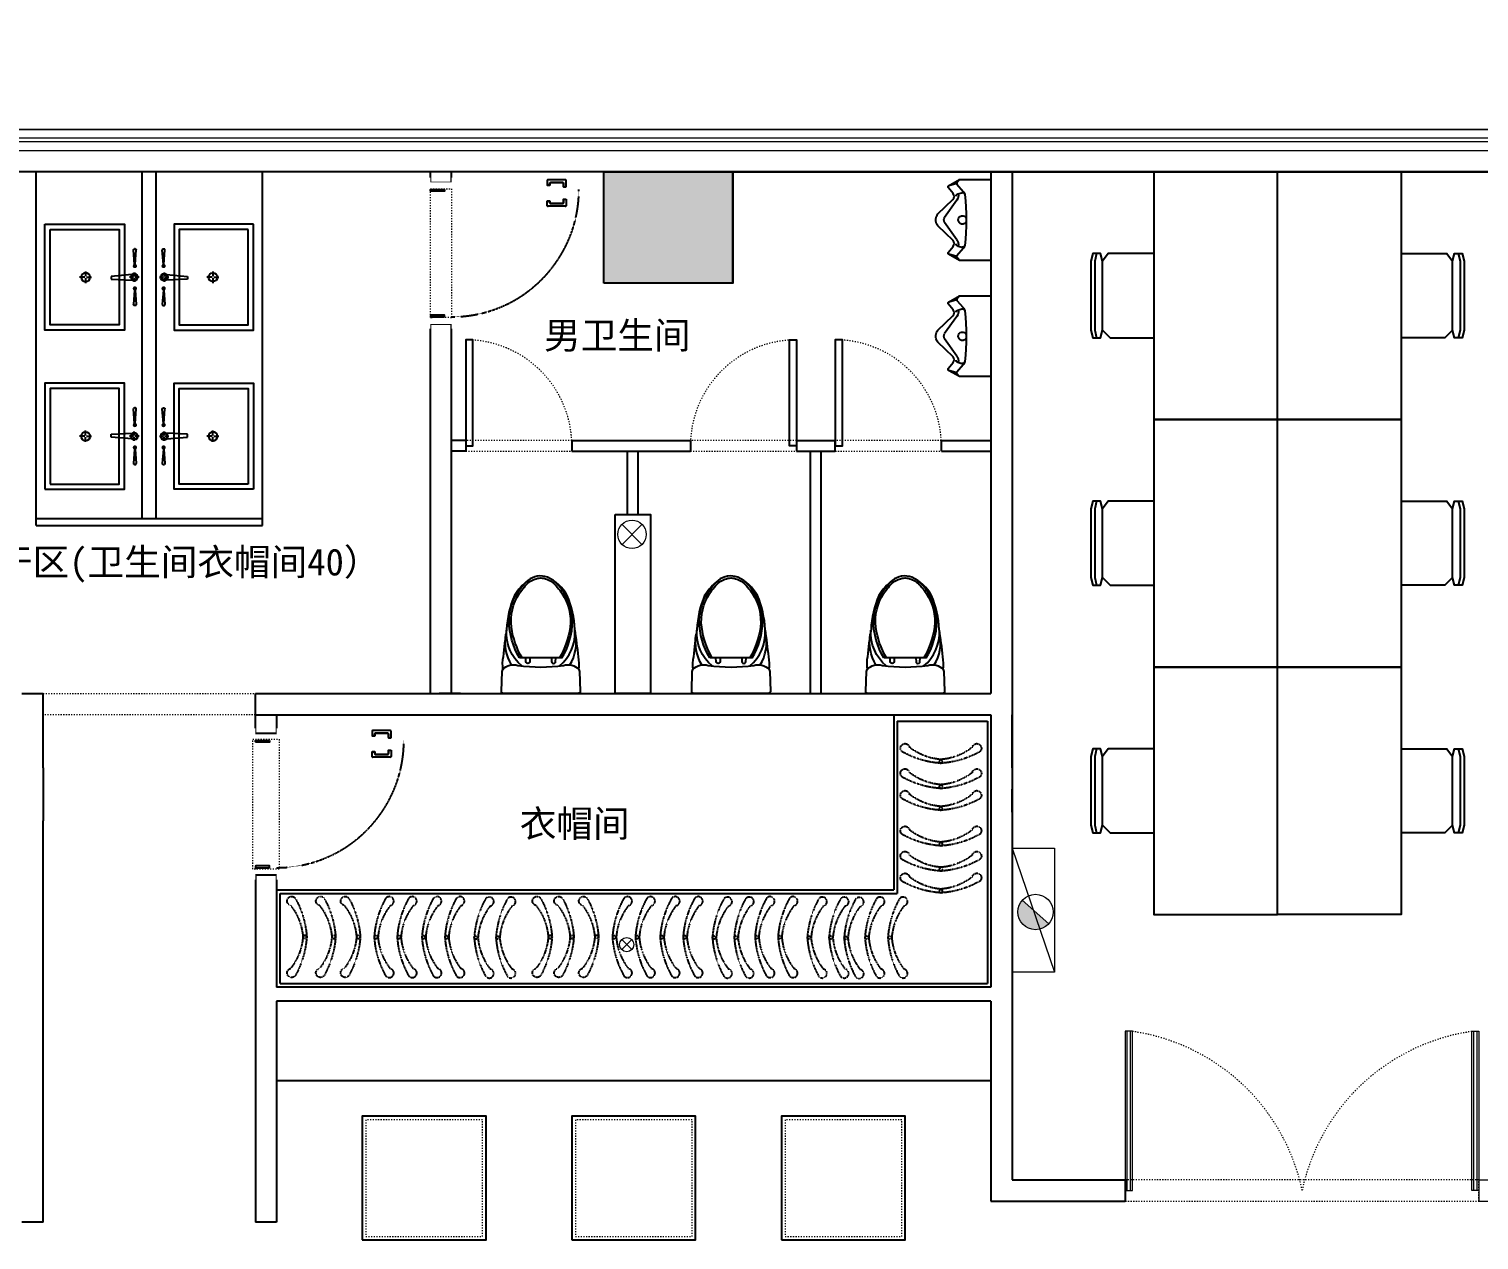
# Model space of a CAD drawing. Header units: millimetres. Extents: x 591722 to 1211798, y -167163 to 126727.
# Drawn here: x 599608 to 607808, y 112342 to 119190 of the extents above; entities that cross this region are included whole.
import ezdxf

# ---------------------------------------------------------------- set-up
doc = ezdxf.new("R2010")
doc.units = ezdxf.units.MM
doc.header["$LTSCALE"] = 0.5
doc.set_wipeout_variables(frame=1)
doc.header["$PDMODE"] = 35
for name, pattern in [('ACAD_ISO03W100', [30, 12, -18]), ('DASHED', [19.049999999999997, 12.7, -6.349999999999998]), ('HIDDEN2', [0.1875, 0.125, -0.0625])]:
    doc.linetypes.add(name, pattern=pattern)
doc.layers.get('Defpoints').update_dxf_attribs({"color": 8})
for name, color, linetype in [('BS-SHORT-CABINET', 40, 'Continuous'), ('COL-FILL', 8, 'Continuous'), ('COLUMN', 4, 'Continuous'), ('DOOR', 60, 'Continuous'), ('DS-HIGH-CABINET', 40, 'Continuous'), ('FF-FIXT', 31, 'Continuous'), ('FF-FURN', 51, 'Continuous'), ('FF-TEXT', 50, 'Continuous'), ('RC-TEXT', 50, 'Continuous')]:
    doc.layers.add(name, color=color, linetype=linetype)
doc.layers.add('WALL', color=160, linetype='Continuous', lineweight=20)
doc.layers.add('WINDOW', color=12, linetype='Continuous', lineweight=9)
doc.styles.add('CCD_DIM', font='archs.shx', dxfattribs={"width": 0.8})
doc.styles.add('宋体', font='NSimSun.ttf')
doc.dimstyles.new('CCD_DIM_60', dxfattribs={"dimscale": 60, "dimtxt": 7, "dimasz": 1, "dimexe": 2, "dimexo": 2, "dimtad": 1, "dimdec": 0, "dimdsep": 46, "dimtxsty": 'CCD_DIM', "dimblk1": 'CCD', "dimblk2": 'CCD', "dimsah": 1, "dimcen": 0.3, "dimclrd": 44, "dimclre": 44, "dimclrt": 50, "dimadec": 1, "dimazin": 2, "dimtfac": 1, "dimtdec": 0, "dimtix": 1, "dimtmove": 2, "dimatfit": 3, "dimfxl": 5, "dimfxlon": 1, "dimtolj": 1, "dimarcsym": 0})

# ---------------------------------------------------------------- blocks, each defined once
blk = doc.blocks.new('做成ACAD TuKuai0410')
at = {"linetype": 'Continuous'}
for points in [[(0, -211.1141530154855), (0, 211.1141530154928, -0.477961537101419), (14.01973992603598, 222.429884849189), (124.8208975257002, 218.808852408707), (136.579387634818, 215.1878145111332, -0.2818652564521011), (159.1918709058373, 128.7355885951983, 0.0737466409548079), (159.1918709058082, -128.7355885951838, -0.2818652564520825), (136.5793876347888, -215.1878145111187), (124.8208975256712, -218.8088524086925), (14.01973992603598, -222.429884849189, -0.4779615371007452), (0, -211.1141530155001, -5.5e-13)], [(135.5236547702516, -215.5129284225841, 0.0885773201583541), (207.8167316136533, -212.9956426940043, 0.0191523929405382), (362.1033520548954, -192.8350896027332, 0.0906088933660955), (553.7640669710235, -149.0400957939564, 0.1631583580039282), (657.6667702507111, -38.23939467476157, 0.2730425850405105), (639.2449939620564, 72.55645311440456, 0.094884724362526), (553.7640669710235, 149.0400957939709, 0.0906088933660948), (362.1033520549245, 192.8350896027405, 0.0191523929405385), (207.8167316136533, 212.9956426940189, 0.0885773201583558), (135.5236547702516, 215.5129284225913, 0.8794159779426042)]]:
    blk.add_lwpolyline(points, format="xyb", dxfattribs=at)
at = {"color": 39}
for points in [[(156.0820692787529, 106.5392890060975, -0.2374156357474076), (357.6005645009573, 193.5946324101169, 3.872250202734718)], [(162.0816312465758, 164.9695913118339, -0.1806875641680674), (335.2173235938826, 197.0571900481591, 4.705294550898474)], [(200.9825791179901, 105.7160230069712, -0.0953479640064858), (374.3861723495939, 165.9172177115251, -0.1805669090223648), (567.0421445929096, 119.8497555703943, -0.0599560277765375), (630.3635456744232, 65.22875791890692, -0.1497331398457365), (653.5566776441119, -7.27596e-11, -0.1497331398454031), (630.3635456744232, -65.22875791889965, -0.0599560277765375), (567.0421445929096, -119.849755570387, -0.1805669090223648), (374.3861723495647, -165.9172177115179, -0.0953479640064858), (200.9825791179901, -105.7160230069639, 0.0953479640064858)], [(200.5695524611801, 61.27834389152849), (181.2311196869705, 61.53640749079932, -1.018669164694576), (181.2311196869705, 84.06328300035966), (200.7911248604651, 85.1173940308363)], [(200.5695524611801, -61.27834389152122), (181.2311196869705, -61.53640749078476, 1.018669164694576), (181.2311196869705, -84.06328300035238), (200.7911248604651, -85.11739403082902)], [(156.0820692787238, -106.5392890060902, 0.2374156357474076), (357.6005645009573, -193.5946324101096, -3.872250202734718)], [(162.0816312465467, -164.9695913118266, 0.1806875641680674), (335.2173235938826, -197.0571900481518, -4.705294550898474)]]:
    blk.add_lwpolyline(points, format="xyb", dxfattribs=at)
at = {"color": 35, "linetype": 'ByBlock'}
for points in [[(201.1140191693266, 119.8577030365413, -0.1296060232212347), (409.0120171126035, 179.5424982298573, -0.2112038815731671), (632.1977470206037, 80.09144639874285, -2.252949007047938)], [(201.1140191693266, -119.857703036534, 0.1296060232212347), (409.0120171126035, -179.54249822985, 0.2112038815731671), (632.1977470206037, -80.09144639873556, 2.252949007047938)]]:
    blk.add_lwpolyline(points, format="xyb", dxfattribs=at)
blk.add_lwpolyline([(201.1140191693266, -119.857703036534), (201.1140191693266, 119.8577030365413)], dxfattribs=at)
blk = doc.blocks.new('A$C5D954283')
at = {"color": 0, "linetype": 'Continuous'}
for p, q in [((-159.8287922329618, 511.2883289088495), (-159.8287922329618, 506.3181305513716)), ((-72.3280749633559, 510.3032297301106), (-154.6794934225036, 516.2860993982758)), ((-72.3280749633559, 507.3032297301105), (-154.6794934225036, 501.3203600619453)), ((-11.15956799994455, 374.2569191276562), (-17.54950175998965, 495.48656805302)), ((15.14995655568782, 492.2146877725608), (4.840432000055443, 374.2569191276562)), ((72.3280749634723, 510.3032297301106), (154.67949342262, 516.2860993985086)), ((72.3280749634723, 507.3032297301105), (154.67949342262, 501.3203600619453)), ((159.8287922330783, 511.2883289088495), (159.8287922331365, 506.3181305513716)), ((4.840432000055443, 374.2569191276562), (-11.15956799988635, 374.2569191276562))]:
    blk.add_line(p, q, dxfattribs=at)
at = {"color": 8}
for p, q in [((-4.03199999994831, 505.5152297301683), (-26.20799999992596, 505.5152297301683)), ((5.82077e-11, 532.1264297300949), (5.82077e-11, 509.5472297300585)), ((5.82077e-11, 501.4832297300454), (5.82077e-11, 478.5008297301827)), ((25.80480000009993, 505.5152297301683), (4.032000000064726, 505.5152297301683)), ((5.82077e-11, 235.0799999996088), (5.82077e-11, 263.807999999728)), ((-5.039999999920836, 230.0399999998044), (-32.75999999995111, 230.0399999998044)), ((5.82077e-11, 225), (5.82077e-11, 196.2719999998808)), ((32.25600000005215, 230.0399999998044), (5.040000000037252, 230.0399999998044))]:
    blk.add_line(p, q, dxfattribs=at)
at = {"color": 0, "linetype": 'Continuous', "const_width": 12}
for points in [[(-63.3280749633559, 514.8032297301106, -1), (-63.3280749633559, 502.8032297301106, -1)], [(63.32807496347232, 514.8032297301106, 1), (63.32807496347232, 502.8032297301106, 1)]]:
    blk.add_lwpolyline(points, format="xyb", close=True, dxfattribs=at)
at = {"color": 8, "ltscale": 1000, "const_width": 0.448}
blk.add_lwpolyline([(5.82077e-11, 505.7392297300975, -1), (5.82077e-11, 505.291229730239, -1)], format="xyb", close=True, dxfattribs=at)
at = {"color": 0, "linetype": 'Continuous'}
blk.add_lwpolyline([(300, 0), (300, 450), (-300, 450), (-300, 0)], close=True, dxfattribs=at)
at = {"color": 8}
blk.add_lwpolyline([(270, 30), (270.0000000001164, 420), (-270, 420), (-270, 30)], close=True, dxfattribs=at)
at = {"color": 8, "const_width": 0.8399999999999996}
blk.add_lwpolyline([(0.1400000000721775, 230.4599999999628, -0.9999999999999998), (0.1400000000721775, 229.6199999998789, -0.9999999999999998)], format="xyb", close=True, dxfattribs=at)
at = {"color": 0, "linetype": 'Continuous'}
blk.add_circle((5.82077e-11, 505.5152297301683), 20.16, dxfattribs=at)
at = {"color": 8}
for centre, radius in [((0.2651944293174893, 505.7008297301363), 16.25438224187546), ((5.82077e-11, 230.0399999998044), 25.2)]:
    blk.add_circle(centre, radius, dxfattribs=at)
at = {"color": 0, "linetype": 'Continuous'}
for centre, start, end in [((-154.8287922329618, 511.2883289088495), 88.28890731936896, 180), ((-154.8287922329618, 506.3181305513716), 180, 271.7110926806311), ((154.8287922330783, 511.2883289090823), 0, 91.71109268063103), ((154.8287922331365, 506.3181305513716), 268.288907319369, 0)]:
    blk.add_arc(centre, 5, start, end, dxfattribs=at)
blk = doc.blocks.new('CCD')
at = {"color": 50, "linetype": 'ByBlock'}
blk.add_line((-1.090578334744235, 0), (1.09057833474435, 0), dxfattribs=at)
at = {"color": 50, "linetype": 'Continuous', "const_width": 0.6075000000000002}
blk.add_lwpolyline([(0.6103907792976884, 0.6103907792976601), (-0.6103907792977453, -0.6103907792977453)], dxfattribs=at)
blk = doc.blocks.new('*D257')
at = {"layer": 'Defpoints', "color": 0, "lineweight": 9, "transparency": 16777216}
for p in [(601998.278437501, 125256.805397418), (601878.278437501, 118382.4519799834), (601998.278437501, 118382.4519799864)]:
    blk.add_point(p, dxfattribs=at)
at = {"layer": 'RC-TEXT', "color": 44, "lineweight": -2, "transparency": 16777216}
for p, q in [((601878.278437501, 124956.805397418), (601878.278437501, 125376.805397418)), ((601998.278437501, 124956.805397418), (601998.278437501, 125376.805397418)), ((601818.278437501, 125256.805397418), (601758.278437501, 125256.805397418)), ((601878.278437501, 125256.805397418), (601998.278437501, 125256.805397418)), ((602058.278437501, 125256.805397418), (602118.278437501, 125256.805397418))]:
    blk.add_line(p, q, dxfattribs=at)
at = {"layer": 'RC-TEXT', "color": 44, "lineweight": -2, "transparency": 16777216, "xscale": 60, "yscale": 60, "zscale": 60}
blk.add_blockref('CCD', (601878.278437501, 125256.805397418), dxfattribs=at)
at = {"layer": 'RC-TEXT', "color": 44, "lineweight": -2, "transparency": 16777216, "xscale": 60, "yscale": 60, "zscale": 60, "rotation": 180}
blk.add_blockref('CCD', (601998.278437501, 125256.805397418), dxfattribs=at)
at = {"layer": 'RC-TEXT', "color": 50, "lineweight": -2, "transparency": 16777216, "insert": (601938.278437501, 125504.305397418), "char_height": 420, "attachment_point": 5, "style": 'CCD_DIM'}
blk.add_mtext('\\A1;120', dxfattribs=at)
blk = doc.blocks.new('*D258')
at = {"layer": 'Defpoints', "color": 0, "lineweight": 9, "transparency": 16777216}
for p in [(608608.278437501, 125256.805397418), (605168.278437501, 118382.4519799864), (608608.278437501, 118382.4519799864)]:
    blk.add_point(p, dxfattribs=at)
at = {"layer": 'RC-TEXT', "color": 44, "lineweight": -2, "transparency": 16777216}
for p, q in [((605168.278437501, 124956.805397418), (605168.278437501, 125376.805397418)), ((608608.278437501, 124956.805397418), (608608.278437501, 125376.805397418)), ((605228.278437501, 125256.805397418), (608548.278437501, 125256.805397418))]:
    blk.add_line(p, q, dxfattribs=at)
at = {"layer": 'RC-TEXT', "color": 44, "lineweight": -2, "transparency": 16777216, "xscale": 60, "yscale": 60, "zscale": 60, "rotation": 180}
blk.add_blockref('CCD', (605168.278437501, 125256.805397418), dxfattribs=at)
at = {"layer": 'RC-TEXT', "color": 44, "lineweight": -2, "transparency": 16777216, "xscale": 60, "yscale": 60, "zscale": 60}
blk.add_blockref('CCD', (608608.278437501, 125256.805397418), dxfattribs=at)
at = {"layer": 'RC-TEXT', "color": 50, "lineweight": -2, "transparency": 16777216, "insert": (606888.278437501, 125504.305397418), "char_height": 420, "attachment_point": 5, "style": 'CCD_DIM'}
blk.add_mtext('\\A1;3440', dxfattribs=at)
blk = doc.blocks.new('*D279')
at = {"layer": 'Defpoints', "color": 0, "lineweight": 9, "transparency": 16777216}
for p in [(600248.278437501, 125256.805397418), (598648.278437501, 118382.4519799864), (600248.278437501, 118382.4519799864)]:
    blk.add_point(p, dxfattribs=at)
at = {"layer": 'RC-TEXT', "color": 44, "lineweight": -2, "transparency": 16777216}
for p, q in [((598648.278437501, 124956.805397418), (598648.278437501, 125376.805397418)), ((600248.278437501, 124956.805397418), (600248.278437501, 125376.805397418)), ((598708.278437501, 125256.805397418), (600188.278437501, 125256.805397418))]:
    blk.add_line(p, q, dxfattribs=at)
at = {"layer": 'RC-TEXT', "color": 44, "lineweight": -2, "transparency": 16777216, "xscale": 60, "yscale": 60, "zscale": 60, "rotation": 180}
blk.add_blockref('CCD', (598648.278437501, 125256.805397418), dxfattribs=at)
at = {"layer": 'RC-TEXT', "color": 44, "lineweight": -2, "transparency": 16777216, "xscale": 60, "yscale": 60, "zscale": 60}
blk.add_blockref('CCD', (600248.278437501, 125256.805397418), dxfattribs=at)
at = {"layer": 'RC-TEXT', "color": 50, "lineweight": -2, "transparency": 16777216, "insert": (599448.278437501, 124633.0895170189), "char_height": 420, "attachment_point": 5, "style": 'CCD_DIM'}
blk.add_mtext('\\A1;1600', dxfattribs=at)
blk = doc.blocks.new('*D281')
at = {"layer": 'Defpoints', "color": 0, "lineweight": 9, "transparency": 16777216}
for p in [(600328.278437501, 125256.805397418), (600248.278437501, 118382.4519799864), (600328.278437501, 118382.4519799864)]:
    blk.add_point(p, dxfattribs=at)
at = {"layer": 'RC-TEXT', "color": 44, "lineweight": -2, "transparency": 16777216}
for p, q in [((600248.278437501, 124956.805397418), (600248.278437501, 125376.805397418)), ((600328.278437501, 124956.805397418), (600328.278437501, 125376.805397418)), ((600188.278437501, 125256.805397418), (600128.278437501, 125256.805397418)), ((600248.278437501, 125256.805397418), (600328.278437501, 125256.805397418)), ((600388.278437501, 125256.805397418), (600448.278437501, 125256.805397418))]:
    blk.add_line(p, q, dxfattribs=at)
at = {"layer": 'RC-TEXT', "color": 44, "lineweight": -2, "transparency": 16777216, "xscale": 60, "yscale": 60, "zscale": 60}
blk.add_blockref('CCD', (600248.278437501, 125256.805397418), dxfattribs=at)
at = {"layer": 'RC-TEXT', "color": 44, "lineweight": -2, "transparency": 16777216, "xscale": 60, "yscale": 60, "zscale": 60, "rotation": 180}
blk.add_blockref('CCD', (600328.278437501, 125256.805397418), dxfattribs=at)
at = {"layer": 'RC-TEXT', "color": 50, "lineweight": -2, "transparency": 16777216, "insert": (600288.278437501, 125504.305397418), "char_height": 420, "attachment_point": 5, "style": 'CCD_DIM'}
blk.add_mtext('\\A1;80', dxfattribs=at)
blk = doc.blocks.new('*D249')
at = {"layer": 'Defpoints', "color": 0, "lineweight": 9, "transparency": 16777216}
for p in [(594888.278437501, 126204.2525245471), (594888.278437501, 118622.4519799865), (651488.2784375013, 118582.4519799864)]:
    blk.add_point(p, dxfattribs=at)
at = {"layer": 'RC-TEXT', "color": 44, "lineweight": -2, "transparency": 16777216}
for p, q in [((594888.278437501, 125904.2525245471), (594888.278437501, 126324.2525245471)), ((651488.2784375013, 125904.2525245471), (651488.2784375013, 126324.2525245471)), ((651428.2784375012, 126204.2525245471), (594948.278437501, 126204.2525245471))]:
    blk.add_line(p, q, dxfattribs=at)
at = {"layer": 'RC-TEXT', "color": 44, "lineweight": -2, "transparency": 16777216, "xscale": 60, "yscale": 60, "zscale": 60, "rotation": 180}
blk.add_blockref('CCD', (594888.278437501, 126204.2525245471), dxfattribs=at)
at = {"layer": 'RC-TEXT', "color": 44, "lineweight": -2, "transparency": 16777216, "xscale": 60, "yscale": 60, "zscale": 60}
blk.add_blockref('CCD', (651488.2784375013, 126204.2525245471), dxfattribs=at)
at = {"layer": 'RC-TEXT', "color": 50, "lineweight": -2, "transparency": 16777216, "insert": (623188.2784375012, 126451.7525245471), "char_height": 420, "attachment_point": 5, "style": 'CCD_DIM'}
blk.add_mtext('\\A1;56600', dxfattribs=at)
blk = doc.blocks.new('*D282')
at = {"layer": 'Defpoints', "color": 0, "lineweight": 9, "transparency": 16777216}
for p in [(601878.278437501, 125256.805397418), (600328.278437501, 118382.4519799864), (601878.278437501, 118382.4519799834)]:
    blk.add_point(p, dxfattribs=at)
at = {"layer": 'RC-TEXT', "color": 44, "lineweight": -2, "transparency": 16777216}
for p, q in [((600328.278437501, 124956.805397418), (600328.278437501, 125376.805397418)), ((601878.278437501, 124956.805397418), (601878.278437501, 125376.805397418)), ((600388.278437501, 125256.805397418), (601818.278437501, 125256.805397418))]:
    blk.add_line(p, q, dxfattribs=at)
at = {"layer": 'RC-TEXT', "color": 44, "lineweight": -2, "transparency": 16777216, "xscale": 60, "yscale": 60, "zscale": 60, "rotation": 180}
blk.add_blockref('CCD', (600328.278437501, 125256.805397418), dxfattribs=at)
at = {"layer": 'RC-TEXT', "color": 44, "lineweight": -2, "transparency": 16777216, "xscale": 60, "yscale": 60, "zscale": 60}
blk.add_blockref('CCD', (601878.278437501, 125256.805397418), dxfattribs=at)
at = {"layer": 'RC-TEXT', "color": 50, "lineweight": -2, "transparency": 16777216, "insert": (601103.278437501, 124670.8510851193), "char_height": 420, "attachment_point": 5, "style": 'CCD_DIM'}
blk.add_mtext('\\A1;1550', dxfattribs=at)
blk = doc.blocks.new('*D284')
at = {"layer": 'Defpoints', "color": 0, "lineweight": 9, "transparency": 16777216}
for p in [(605048.2784374317, 125256.805397418), (601998.2784374317, 118382.4519799864), (605048.2784374317, 118382.4519799864)]:
    blk.add_point(p, dxfattribs=at)
at = {"layer": 'RC-TEXT', "color": 44, "lineweight": -2, "transparency": 16777216}
for p, q in [((601998.2784374317, 124956.805397418), (601998.2784374317, 125376.805397418)), ((605048.2784374317, 124956.805397418), (605048.2784374317, 125376.805397418)), ((602058.2784374317, 125256.805397418), (604988.2784374317, 125256.805397418))]:
    blk.add_line(p, q, dxfattribs=at)
at = {"layer": 'RC-TEXT', "color": 44, "lineweight": -2, "transparency": 16777216, "xscale": 60, "yscale": 60, "zscale": 60, "rotation": 180}
blk.add_blockref('CCD', (601998.2784374317, 125256.805397418), dxfattribs=at)
at = {"layer": 'RC-TEXT', "color": 44, "lineweight": -2, "transparency": 16777216, "xscale": 60, "yscale": 60, "zscale": 60}
blk.add_blockref('CCD', (605048.2784374317, 125256.805397418), dxfattribs=at)
at = {"layer": 'RC-TEXT', "color": 50, "lineweight": -2, "transparency": 16777216, "insert": (603523.2784374317, 125504.305397418), "char_height": 420, "attachment_point": 5, "style": 'CCD_DIM'}
blk.add_mtext('\\A1;3050', dxfattribs=at)
blk = doc.blocks.new('*D285')
at = {"layer": 'Defpoints', "color": 0, "lineweight": 9, "transparency": 16777216}
for p in [(605168.278437501, 125256.805397418), (605168.278437501, 118382.4519799864), (606088.278437501, 118382.4519799864)]:
    blk.add_point(p, dxfattribs=at)
at = {"layer": 'RC-TEXT', "color": 44, "lineweight": -2, "transparency": 16777216}
for p, q in [((605168.278437501, 124956.805397418), (605168.278437501, 125376.805397418)), ((606088.278437501, 124956.805397418), (606088.278437501, 125376.805397418)), ((605108.278437501, 125256.805397418), (605048.278437501, 125256.805397418)), ((606088.278437501, 125256.805397418), (605168.278437501, 125256.805397418)), ((606148.278437501, 125256.805397418), (606208.278437501, 125256.805397418))]:
    blk.add_line(p, q, dxfattribs=at)
at = {"layer": 'RC-TEXT', "color": 44, "lineweight": -2, "transparency": 16777216, "xscale": 60, "yscale": 60, "zscale": 60}
blk.add_blockref('CCD', (605168.278437501, 125256.805397418), dxfattribs=at)
at = {"layer": 'RC-TEXT', "color": 44, "lineweight": -2, "transparency": 16777216, "xscale": 60, "yscale": 60, "zscale": 60, "rotation": 180}
blk.add_blockref('CCD', (606088.278437501, 125256.805397418), dxfattribs=at)
at = {"layer": 'RC-TEXT', "color": 50, "lineweight": -2, "transparency": 16777216, "insert": (605628.278437501, 125504.305397418), "char_height": 420, "attachment_point": 5, "style": 'CCD_DIM'}
blk.add_mtext('\\A1;920', dxfattribs=at)
blk = doc.blocks.new('A$C79213D79')
at = {"layer": 'DS-HIGH-CABINET', "color": 57, "linetype": 'HIDDEN2', "ltscale": 0.1}
blk.add_circle((9.810075477580538, 228.2607906952908), 9.160999999999992, dxfattribs=at)
for centre, radius, start, end in [((517.8811754775815, 194.4474906953401), 519.0191999999995, 151.6921779991752, 176.2048830000258), ((85.15867547759262, 431.6818906953266), 25.80769999999999, 282.2398720002339, 159.8531109989601), ((349.1301754775776, 203.4474906953692), 328.6893999999998, 141.8556500008009, 175.5761249994815), ((517.8811754775852, 262.6140906953369), 519.0191999999995, 183.7951169999741, 208.3078220007259), ((349.1301754775814, 253.6140906953369), 328.6893999999998, 184.4238809998092, 218.1443559994804), ((85.15867547757804, 25.37969069535029), 25.80769999999999, 200.1468889994025, 77.76012800037721)]:
    blk.add_arc(centre, radius, start, end, dxfattribs=at)
blk = doc.blocks.new('*U106')
at = {"ltscale": 0.1}
for p, q in [((-55, 642.5000000000146), (-55, 545.0000000000146)), ((95, 642.5000000000146), (95, 545.0000000000146))]:
    blk.add_line(p, q, dxfattribs=at)
for centre, start, end in [((-50, 642.5000000000146), 90, 180), ((90, 642.5000000000146), 0, 90), ((-50, 545.0000000000146), 180, 270), ((90, 545.0000000000146), 270, 0)]:
    blk.add_arc(centre, 5, start, end, dxfattribs=at)
blk.add_wipeout([(0, 1.1368683772161603e-13), (40.000000000006196, 1.1368683772161603e-13), (40.000000000006196, 720.0000000000143), (0, 720.0000000000143)], dxfattribs=at)
for p, q in [((-15.00000000000001, 647.5000000000146), (-50, 647.5000000000146)), ((-40, 627.5000000000146), (-40, 560.0000000000146)), ((-15.00000000000001, 632.5000000000146), (-35.00000000000002, 632.5000000000146)), ((55, 647.5000000000146), (90, 647.5000000000146)), ((55, 632.5000000000146), (75, 632.5000000000146)), ((80, 627.5000000000146), (80, 560.0000000000146)), ((-50, 540.0000000000146), (-25.00000000000001, 540.0000000000146)), ((-35.00000000000002, 555.0000000000146), (-25.00000000000001, 555.0000000000146)), ((-25.00000000000001, 555.0000000000146), (-25.00000000000001, 540.0000000000146)), ((75, 555.0000000000146), (65, 555.0000000000146)), ((65, 555.0000000000146), (65, 540.0000000000146)), ((90, 540.0000000000146), (65, 540.0000000000146))]:
    blk.add_line(p, q, dxfattribs=at)
for centre, start, end in [((-35.00000000000002, 627.5000000000146), 90, 180), ((75, 627.5000000000146), 0, 90), ((-35.00000000000002, 560.0000000000146), 180, 270), ((75, 560.0000000000146), 270, 0)]:
    blk.add_arc(centre, 5, start, end, dxfattribs=at)
blk.add_wipeout([(0, 670.0000000000146), (-15.000000000000007, 670.0000000000146), (-15.000000000000007, 610.0000000000146), (0, 610.0000000000146)], dxfattribs=at)
blk.add_lwpolyline([(-15.00000000000001, 647.5000000000146), (-50, 647.5000000000146), (-50.74314651306487, 647.4444649114192), (-51.35733939046622, 647.3122375023704), (-51.95910844959145, 647.1002058739648), (-52.50320534082131, 646.8282748320598), (-53.08899756896427, 646.4316782700372), (-53.59051427122905, 645.9796849380617), (-53.9894410159759, 645.5140272692988), (-54.3384270688839, 644.9855684597277), (-54.58400609438832, 644.4967193409975), (-54.80915467381421, 643.8682219569235), (-54.93912064575126, 643.2778735415777), (-55, 642.5000000000146), (-55, 545.0000000000146), (-54.78990098484793, 543.5658282685579), (-54.30466680941754, 542.4564112636216), (-53.53553390593153, 541.464466094083), (-52.99711422303518, 540.9978372929216), (-52.39859492456891, 540.6128890613871), (-51.85642695488059, 540.357406009454), (-51.11098485949334, 540.1249910111037), (-50.64714614034166, 540.0420566892205), (-50, 540.0000000000146), (-25.00000000000001, 540.0000000000146), (-25.00000000000001, 555.0000000000109), (-35.00000000000002, 555.0000000000146), (-36.05432408972412, 555.1124238406263), (-37.49900943227114, 555.6693012275935), (-38.53553390593153, 556.464466094083), (-39.18885114642036, 557.2698853370093), (-39.67227674802418, 558.2195983627753), (-39.90282117034077, 559.0190083733032), (-40, 560.0000000000146), (-40, 627.5000000000146), (-39.86974171825571, 628.6338499008125), (-39.69845769237146, 629.2101155846867), (-39.4404634707462, 629.798322032493), (-39.12143191715588, 630.3308654069624), (-38.71265339363893, 630.8490602829443), (-38.29833635565594, 631.2577888824452), (-37.90158193882965, 631.5719555808462), (-37.35316215312925, 631.9116468445717), (-36.86004018285895, 632.1411475432577), (-36.48023246556114, 632.2758676539486), (-35.97808211049416, 632.4034024294633), (-35.55463044962382, 632.4691432928119), (-35.1631124444539, 632.497338724821), (-35.00000000000002, 632.5000000000146), (-15.00000000000001, 632.5000000000146)], close=True, dxfattribs=at)
blk.add_wipeout([(39.99999999999999, 670.0000000000146), (55, 670.0000000000146), (55, 610.0000000000146), (39.99999999999999, 610.0000000000146)], dxfattribs=at)
blk.add_lwpolyline([(55, 647.5000000000146), (90, 647.5000000000146), (90.74314651306484, 647.4444649114192), (91.3573393904662, 647.3122375023704), (91.95910844959144, 647.1002058739648), (92.50320534082128, 646.8282748320598), (93.08899756896427, 646.4316782700372), (93.59051427122905, 645.9796849380617), (93.9894410159759, 645.5140272692988), (94.33842706888387, 644.9855684597277), (94.58400609438831, 644.4967193409975), (94.8091546738142, 643.8682219569235), (94.93912064575123, 643.2778735415777), (95, 642.5000000000146), (95, 545.0000000000146), (94.78990098484793, 543.5658282685579), (94.30466680941751, 542.4564112636216), (93.53553390593152, 541.464466094083), (92.99711422303515, 540.9978372929216), (92.3985949245689, 540.6128890613871), (91.8564269548806, 540.357406009454), (91.11098485949331, 540.1249910111037), (90.64714614034165, 540.0420566892205), (90, 540.0000000000146), (65, 540.0000000000146), (65, 555.0000000000109), (75, 555.0000000000146), (76.0543240897241, 555.1124238406263), (77.49900943227112, 555.6693012275935), (78.53553390593152, 556.464466094083), (79.18885114642033, 557.2698853370093), (79.67227674802416, 558.2195983627753), (79.90282117034077, 559.0190083733032), (80, 560.0000000000146), (80, 627.5000000000146), (79.8697417182557, 628.6338499008125), (79.69845769237145, 629.2101155846867), (79.44046347074618, 629.798322032493), (79.12143191715585, 630.3308654069624), (78.7126533936389, 630.8490602829443), (78.2983363556559, 631.2577888824452), (77.90158193882962, 631.5719555808462), (77.35316215312923, 631.9116468445717), (76.86004018285894, 632.1411475432577), (76.48023246556112, 632.2758676539486), (75.97808211049414, 632.4034024294633), (75.5546304496238, 632.4691432928119), (75.16311244445387, 632.497338724821), (75, 632.5000000000146), (55, 632.5000000000146)], close=True, dxfattribs=at)
at = {"color": 8, "linetype": 'DASHED', "ltscale": 0.1}
blk.add_arc((0, 0), 720.0000000000146, 0, 90, dxfattribs=at)
blk = doc.blocks.new('*U105')
at = {"ltscale": 0.1}
for points in [[(0, 2.842170943040401e-14), (20.00000000000454, 2.842170943040401e-14), (20.00000000000454, 120.00000000010931), (0, 120.00000000010931)], [(800.000000000007, -8.526512829121202e-14), (780.0000000000025, -8.526512829121202e-14), (780.0000000000025, 120.00000000010908), (800.000000000007, 120.00000000010908)]]:
    blk.add_wipeout(points, dxfattribs=at)
for points in [[(27.49999999999318, 110.00000000011278), (32.50000000000002, 110.00000000011278), (32.50000000000002, 120.00000000010931), (39.99999999999319, 120.00000000010931), (39.99999999999319, 2.842170943040401e-14), (32.50000000000002, 2.842170943040401e-14), (32.50000000000002, 10.00000000000228), (27.49999999999318, 10.00000000000228), (27.49999999999318, 2.842170943040401e-14), (20.000000000000007, 2.842170943040401e-14), (20.000000000000007, 120.00000000010931), (27.49999999999318, 120.00000000010931)], [(772.5000000000141, 110.00000000011266), (767.5000000000073, 110.00000000011266), (767.5000000000073, 120.00000000010925), (760.0000000000141, 120.00000000010925), (760.0000000000141, 5.684341886080802e-14), (767.5000000000073, 5.684341886080802e-14), (767.5000000000073, 10.000000000002302), (772.5000000000141, 10.000000000002302), (772.5000000000141, 5.684341886080802e-14), (780.0000000000073, 5.684341886080802e-14), (780.0000000000073, 120.00000000010925), (772.5000000000141, 120.00000000010925)]]:
    blk.add_wipeout(points, dxfattribs=at)
for points in [[(32.5, 110.00000000011295), (32.5, 135.00000000011408), (-27.5, 135.00000000011408), (-27.5, 120.00000000011408), (27.500000000004537, 120.00000000011067), (27.500000000004537, 110.00000000011295)], [(767.5000000000073, 110.00000000011283), (767.5000000000073, 135.00000000011386), (827.5000000000073, 135.00000000011386), (827.5000000000073, 120.00000000011391), (772.5000000000026, 120.00000000011056), (772.5000000000026, 110.00000000011283)], [(32.5, 9.999999999996362), (32.5, -15.000000000004775), (-27.5, -15.000000000004775), (-27.5, -4.774847184307873e-12), (27.500000000004558, -1.3642420526593924e-12), (27.500000000004558, 9.999999999996362)], [(767.5000000000068, 9.999999999996362), (767.5000000000068, -15.000000000004832), (827.5000000000069, -15.000000000004832), (827.5000000000069, -4.888534022029489e-12), (772.5000000000023, -1.4210854715202004e-12), (772.5000000000023, 9.999999999996362)]]:
    blk.add_wipeout(points, dxfattribs=at)
for points in [[(39.99999999999318, 40), (49.99999999999317, 40), (49.99999999999317, 115.0000000001093, 0.4142135623730951), (44.99999999999316, 120.0000000001093), (39.99999999999318, 120.0000000001093)], [(760.0000000000072, 40), (750.0000000000072, 40), (750.0000000000072, 115.0000000001093, -0.4142135623730951), (755.0000000000072, 120.0000000001093), (760.0000000000072, 120.0000000001093)]]:
    blk.add_lwpolyline(points, format="xyb", close=True, dxfattribs=at)
blk = doc.blocks.new('URN--02')
at = {"color": 0, "linetype": 'Continuous'}
blk.add_lwpolyline([(-222.2484759999934, -311.1533019999915, 0.2029186173625478), (-194.9079159999964, -299.583856000012), (-113.4542766051745, -215.6494831606106, -0.389432374888415), (-79.15325800000574, -213.7140760000038), (-45.29886799999803, -241.4496060000092, 0.4626148700987888), (-35.77691600000253, -239.7147859999968), (0, -177.8000000000174), (0, 0), (-457.1998221999964, 0), (-457.1998221999964, -177.7999999999883), (-421.4229315999983, -239.7147859999968, 0.4625944540721126), (-411.9004462000011, -241.4496060000092), (-378.0465133999968, -213.7140760000038, -0.3728678163647594), (-344.7998946000007, -214.6264439999941), (-262.291550599999, -299.5838559999829, 0.2028111930059559), (-234.9502539999958, -311.1499999999942)], format="xyb", close=True, dxfattribs=at)
at = {"color": 35}
blk.add_lwpolyline([(-390.2881957999925, -157.3857659999921), (-430.8421151999936, -192.1464280000073)], dxfattribs=at)
at = {"color": 39}
for points in [[(-370.2134581999199, -148.5069419999781, 0.1471551214142617), (-390.2885768001797, -157.3862740001641)], [(-372.2100505999915, -148.7581479999935, 0.4608128526428155), (-382.8113248000227, -164.8965459999454)], [(-74.3887259999974, -164.8965460000327, 0.4608158190755315), (-84.98967000004632, -148.7581479999935)], [(-340.7003346000493, -192.658999999956, 0.2165154962012558), (-376.7948267997927, -185.6303119999356)], [(-376.1181453999816, -187.9579680000606, 0.3337112630033359), (-363.9213955999803, -197.1187320000026)], [(-80.4049699999232, -185.6303120000229, 0.2165150597776392), (-116.4993859997266, -192.6589999998105)], [(-93.27692799999203, -197.1174619999947, 0.3337095975065186), (-81.08010199999991, -187.9569520000077)], [(-243.3327620001583, -261.9908399998967, 0.3196477464076038), (-213.8669839998402, -261.9908399998967)]]:
    blk.add_lwpolyline(points, format="xyb", dxfattribs=at)
at = {"color": 35}
for points in [[(-84.98967000127595, -148.7576399998215, 0.0630715568662178), (-372.2102283987188, -148.7576399998215)], [(-237.2332060001208, -139.7327660000301, 5.328793631053776), (-219.9667939998908, -139.7327660000301)], [(-66.91096600017772, -157.3862739998439, 0.1471554491011795), (-86.98611000022356, -148.5069419999781)], [(0, -177.8000000000174), (-18.27834799999255, -192.300098000007, -0.3591517873513867), (-26.35732600004121, -192.1464279999782), (-66.9112199999945, -157.3857659999921)], [(-457.1998221999964, -177.7999999999883), (-438.9210932000422, -192.3000979999779, 0.3591445209179048), (-430.8423183999839, -192.1464279999782)]]:
    blk.add_lwpolyline(points, format="xyb", dxfattribs=at)
at = {"color": 39}
for points in [[(-434.9748222000052, -193.6749999999883), (-422.023285999996, -238.3073720000102)], [(-376.1194915999949, -187.9569520000077), (-382.8111470000004, -164.8962919999903)], [(-340.699953599993, -192.658999999985), (-243.3330160000041, -261.9905859999999)], [(-116.4998939999932, -192.658999999985), (-213.866983999993, -261.9905859999999)], [(-81.08035600000585, -187.9569520000077), (-74.388472000006, -164.8962919999903)], [(-22.22500000000582, -193.6750000000174), (-35.17646000000241, -238.3073720000102)]]:
    blk.add_lwpolyline(points, dxfattribs=at)
blk = doc.blocks.new('B')
at = {"color": 54, "linetype": 'ByBlock'}
for p, q in [((-194.658927036915, 252.6557878404856), (-237.8589270368684, 241.8557878404972)), ((194.1410729631316, 252.6557878405147), (-194.658927036915, 252.6557878404856)), ((237.341072963085, 241.8557878404972), (194.1410729631316, 252.6557878405147)), ((-194.658927036915, 209.455787840503), (194.1410729631316, 209.455787840503))]:
    blk.add_line(p, q, dxfattribs=at)
at = {"linetype": 'ByBlock'}
blk.add_lwpolyline([(237.341072963085, -80.76748788371332), (237.341072963085, 177.0557878405088), (194.1410729631316, 209.455787840503), (237.341072963085, 220.2557878404914), (237.341072963085, 263.455787840503), (194.1410729631316, 274.2557878404914), (-194.658927036915, 274.2557878404914), (-237.8589270368684, 263.455787840503), (-237.8589270368684, 220.2557878404914), (-194.658927036915, 209.455787840503), (-237.8589270368684, 166.2557878404914), (-237.8589270368684, -80.76748788371332)], dxfattribs=at)
blk = doc.blocks.new('rgwerqw')
at = {"lineweight": 9}
h = blk.add_hatch(color=1, dxfattribs=at)
h.dxf.hatch_style = 1
h.paths.add_polyline_path([(603525.6084221496, -152518.4582814612, 0.2157103303659137), (603491.6202566412, -152443.3421200375), (603359.5965876577, -152593.5744428849, 0.6451287367098583)])
at = {"color": 1, "lineweight": 9}
for p, q in [((603065.1739292816, -152650.3441081853), (603765.1739292815, -152410.3441081853)), ((603491.6202566412, -152443.3421200375), (603359.5965876577, -152593.5744428849))]:
    blk.add_line(p, q, dxfattribs=at)
blk.add_lwpolyline([(603065.1739292816, -152410.3441081853), (603765.1739292815, -152410.3441081853), (603765.1739292815, -152650.3441081853), (603065.1739292816, -152650.3441081853)], close=True, dxfattribs=at)
blk.add_circle((603425.6084221494, -152518.4582814612), 100, dxfattribs=at)

msp = doc.modelspace()

# ---------------------------------------------------------------- hatches: boundary and pattern name
at = {"layer": 'COL-FILL', "lineweight": 5}
h = msp.add_hatch(color=250, dxfattribs=at)
h.dxf.hatch_style = 1
h.paths.add_polyline_path([(595768.278437501, 118382.4519799864), (595128.278437501, 118382.4519799864), (595128.278437501, 117752.4519799864), (595768.278437501, 117752.4519799864)])
h.paths.add_polyline_path([(603588.278437501, 118382.4519799864), (602858.278437501, 118382.4519799864), (602858.278437501, 117752.4519799864), (603588.278437501, 117752.4519799864)])
h.paths.add_polyline_path([(611628.278437501, 118382.4519799864), (610948.278437501, 118382.4519799864), (610948.278437501, 117752.4519799864), (611628.278437501, 117752.4519799864)])

# ---------------------------------------------------------------- linework, layer by layer
at = {"layer": 'BS-SHORT-CABINET', "lineweight": -2}
for p, q in [((602078.6117708347, 116862.4519799866), (601998.278437501, 116862.4519799866)), ((602078.6117708347, 116862.4519799866), (602078.6117708347, 116802.4519799865)), ((602677.527550482, 116862.4519799865), (603348.6117708342, 116862.4519799865)), ((602677.527550482, 116862.4519799865), (602677.527550482, 116802.4519799865)), ((603348.6117708343, 116862.4519799864), (603348.6117708343, 116802.4519799865)), ((603948.278437501, 116862.4519799865), (604167.9451041674, 116862.4519799865)), ((603948.2784375009, 116862.4519799865), (603948.2784375008, 116802.4519799865)), ((604167.9451041674, 116802.4519799864), (604167.9451041674, 116862.4519799864)), ((604767.6117708338, 116862.4519799865), (605048.278437501, 116862.4519799865)), ((604767.611770834, 116802.4519799865), (604767.611770834, 116862.4519799865)), ((602078.6117708347, 116802.4519799865), (601998.278437501, 116802.4519799865)), ((602677.527550482, 116802.4519799865), (603348.6117708342, 116802.4519799865)), ((602993.4609866554, 116444.2559609292), (602993.4609866554, 116802.4519799865)), ((603053.4609866554, 116444.2559609292), (603053.4609866554, 116802.4519799865)), ((603948.2784375009, 116802.4519799865), (604167.9451041674, 116802.4519799865)), ((604028.2784375009, 115432.4519799865), (604028.2784375009, 116802.4519799865)), ((604028.2784375009, 115432.4519799865), (604028.2784375009, 116802.4519799865)), ((604088.278437501, 115432.4519799865), (604088.278437501, 116802.4519799865)), ((604767.6117708338, 116802.4519799865), (605048.278437501, 116802.4519799865)), ((604498.278437501, 115312.4519799864), (604498.2784375012, 114322.4519799865)), ((601008.278437501, 114322.4519799865), (604498.2784375012, 114322.4519799865)), ((605048.2784375009, 113242.4519799865), (601008.278437501, 113242.4519799865))]:
    msp.add_line(p, q, dxfattribs=at)
at = {"layer": 'BS-SHORT-CABINET', "color": 54, "lineweight": -2}
for p, q in [((604518.278437501, 115275.4434408109), (605028.2784375012, 115275.4434408109)), ((604518.278437501, 115275.443440811), (604518.278437501, 114302.4519799865)), ((605028.2784375012, 115275.4434408109), (605028.2784375012, 113792.4519799865)), ((601028.278437501, 114302.4519799865), (604518.278437501, 114302.4519799865)), ((601028.278437501, 113792.4519799865), (601028.278437501, 114302.4519799865)), ((605028.2784375012, 114302.4519799865), (605028.2784375012, 113792.4519799865)), ((601028.278437501, 113792.4519799865), (605028.2784375012, 113792.4519799865)), ((604518.278437501, 113792.4519799865), (605028.2784375012, 113792.4519799865))]:
    msp.add_line(p, q, dxfattribs=at)
at = {"layer": 'BS-SHORT-CABINET', "lineweight": -2}
for points in [[(602078.6117708347, 116832.4519799864), (602118.6117708343, 116832.4519799864), (602118.6117708343, 117432.1186466527), (602078.6117708347, 117432.1186466527)], [(603948.2784375008, 116832.4519799865), (603908.278437501, 116832.4519799865), (603908.278437501, 117432.1186466529), (603948.2784375008, 117432.1186466529)], [(604167.9451041678, 116832.4519799865), (604207.9451041676, 116832.4519799865), (604207.9451041676, 117432.1186466529), (604167.9451041678, 117432.1186466529)]]:
    msp.add_lwpolyline(points, close=True, dxfattribs=at)
at = {"layer": 'BS-SHORT-CABINET', "color": 8, "linetype": 'ACAD_ISO03W100', "lineweight": 5}
for points in [[(602078.6117708347, 116802.4519799865), (602677.527550482, 116802.4519799865), (602677.527550482, 116862.4519799865), (602078.6117708347, 116862.4519799865)], [(603348.6117708342, 116802.4519799865), (603948.2784375008, 116802.4519799865), (603948.2784375008, 116862.4519799865), (603348.6117708342, 116862.4519799865)], [(604167.9451041674, 116802.4519799864), (604767.611770834, 116802.4519799864), (604767.611770834, 116862.4519799865), (604167.9451041674, 116862.4519799865)], [(599688.278437501, 115432.4519799865), (600888.278437501, 115432.4519799865), (600888.278437501, 115312.4519799864), (599688.278437501, 115312.4519799864)], [(601512.8224030609, 112362.4519799865), (602172.8224030607, 112362.4519799865), (602172.8224030607, 113022.4519799865), (601512.8224030609, 113022.4519799865)], [(602698.1898006031, 112362.4519799865), (603358.1898006031, 112362.4519799865), (603358.1898006031, 113022.4519799865), (602698.1898006031, 113022.4519799865)], [(603883.505725249, 112362.4519799865), (604543.505725249, 112362.4519799865), (604543.505725249, 113022.4519799865), (603883.505725249, 113022.4519799865)], [(605808.0736243057, 112562.7913751566), (607808.0736243136, 112562.7913751566), (607808.0736243136, 112682.7913751566), (605808.0736243057, 112682.7913751566)]]:
    msp.add_lwpolyline(points, close=True, dxfattribs=at)
for centre, radius, start, end in [((602078.6117708347, 116832.4519799865), 599.6666666662786, 0, 90), ((603948.2784375008, 116832.4519799866), 599.6666666662203, 90, 180), ((604167.9451041678, 116832.4519799866), 599.6666666662786, 0, 90), ((605684.9026800866, 112385.7002950218), 1147.922101114194, 11.91962576370676, 81.828035113516), ((607931.2445685327, 112385.7002950218), 1147.922101114194, 98.1719648850278, 168.0803742362659)]:
    msp.add_arc(centre, radius, start, end, dxfattribs=at)
at = {"layer": 'COLUMN', "lineweight": 5}
for p, q in [((602961.7721773761, 116389.0827363534), (603074.7846976261, 116275.8212236195)), ((603074.7846976261, 116389.0827363534), (602961.7721773761, 116275.8212236195)), ((603074.7846976259, 116389.0827363534), (602961.7721773761, 116275.8212236195)), ((602961.7721773761, 116389.0827363534), (603074.7846976259, 116275.8212236195)), ((602961.772177376, 116389.0827363535), (603074.7846976257, 116275.8212236196)), ((603074.7846976257, 116389.0827363535), (602961.772177376, 116275.8212236196))]:
    msp.add_line(p, q, dxfattribs=at)
at = {"layer": 'COLUMN', "color": 1, "lineweight": 9}
for p, q in [((602960.0253074385, 114040.7673581701), (603016.5315675637, 113984.1366018031)), ((603016.5315675637, 114040.7673581701), (602960.0253074385, 113984.1366018031))]:
    msp.add_line(p, q, dxfattribs=at)
at = {"layer": 'COLUMN', "lineweight": 5}
for centre in [(603018.278437501, 116332.4519799865), (603018.278437501, 116332.4519799864), (603018.278437501, 116332.4519799866)]:
    msp.add_circle(centre, 80, dxfattribs=at)
at = {"layer": 'COLUMN', "color": 1, "lineweight": 9}
msp.add_circle((602988.278437501, 114012.4519799866), 40, dxfattribs=at)
at = {"layer": 'FF-FIXT', "linetype": 'Continuous'}
for p, q in [((599648.2784375009, 116382.4519799865), (599648.2784375009, 118382.4519799864)), ((600928.278437501, 116382.4519799865), (600928.278437501, 118382.4519799864)), ((599648.2784375009, 116422.4519799865), (600928.278437501, 116422.4519799865)), ((599648.2784375009, 116382.4519799865), (600928.278437501, 116382.4519799865))]:
    msp.add_line(p, q, dxfattribs=at)
at = {"layer": 'FF-FURN', "lineweight": -2}
for points in [[(606668.401935345, 116982.4519799864), (606668.401935345, 118382.4519799864), (605968.4019353451, 118382.4519799864), (605968.4019353451, 116982.4519799864)], [(606668.401935345, 116982.4519799864), (606668.401935345, 118382.4519799864), (607368.401935345, 118382.4519799864), (607368.401935345, 116982.4519799864)], [(606668.401935345, 115582.4519799864), (606668.401935345, 116982.4519799864), (605968.4019353451, 116982.4519799864), (605968.4019353451, 115582.4519799864)], [(606668.401935345, 115582.4519799864), (606668.401935345, 116982.4519799864), (607368.401935345, 116982.4519799864), (607368.401935345, 115582.4519799864)], [(606668.401935345, 114182.4519799864), (606668.401935345, 115582.4519799864), (605968.4019353451, 115582.4519799864), (605968.4019353451, 114182.4519799864)], [(606668.401935345, 114182.4519799864), (606668.401935345, 115582.4519799864), (607368.401935345, 115582.4519799864), (607368.401935345, 114182.4519799864)], [(601492.8224030609, 112342.4519799866), (602192.8224030609, 112342.4519799866), (602192.8224030609, 113042.4519799865), (601492.8224030609, 113042.4519799865)], [(602678.1898006031, 112342.4519799866), (603378.1898006031, 112342.4519799866), (603378.1898006031, 113042.4519799865), (602678.1898006031, 113042.4519799865)], [(603863.505725249, 112342.4519799866), (604563.505725249, 112342.4519799866), (604563.505725249, 113042.4519799865), (603863.505725249, 113042.4519799865)]]:
    msp.add_lwpolyline(points, close=True, dxfattribs=at)
at = {"layer": 'WALL', "lineweight": -3}
for p, q in [((619183.0263636366, 118382.4519799864), (595128.278437501, 118382.4519799864)), ((602858.278437501, 118382.4519799864), (595768.278437501, 118382.4519799864)), ((600248.2784375009, 116422.4519799865), (600248.278437501, 118382.4519799863)), ((600328.2784375009, 116422.4519799865), (600328.278437501, 118382.4519799863)), ((601878.278437501, 118322.4519799836), (601878.278437501, 118382.4519799834)), ((601998.278437501, 118322.4519799836), (601998.278437501, 118382.4519799834)), ((603588.278437501, 117752.4519799864), (603588.278437501, 118382.4519799864)), ((603588.278437501, 118382.4519799864), (610948.278437501, 118382.4519799864)), ((605048.278437501, 118382.4519799864), (605048.278437501, 115432.4519799865)), ((605168.278437501, 118382.4519799864), (605168.2784375012, 115012.4519799865)), ((601878.278437501, 118322.4519799836), (601998.278437501, 118322.4519799836)), ((603588.278437501, 117752.4519799864), (603408.278437501, 117752.4519799864)), ((601878.278437501, 115432.4519799865), (601878.27843752, 117522.4519799836)), ((601878.2784374334, 117522.4519799864), (601998.2784374334, 117522.4519799864)), ((601998.278437501, 115432.4519799865), (601998.2784374519, 117522.4519799864)), ((600248.2784375009, 116422.4519799865), (600328.2784375009, 116422.4519799865)), ((599568.2784375009, 115432.4519799865), (599688.278437501, 115432.4519799865)), ((599688.278437501, 115012.4519799865), (599688.278437501, 115432.4519799865)), ((599688.278437501, 115312.4519799865), (599688.278437501, 115432.4519799865)), ((600888.278437501, 115208.5770985473), (600888.278437501, 115432.4519799865)), ((600888.278437501, 115432.4519799865), (605048.2784375009, 115432.4519799865)), ((600888.278437501, 115207.5770985472), (600888.278437501, 115432.4519799865)), ((602048.278437501, 115432.4519799865), (601928.278437501, 115432.4519799865)), ((600888.278437501, 115312.4519799864), (605048.2784375009, 115312.4519799864)), ((601008.278437501, 115312.4519799865), (601008.278437501, 115207.5770985472)), ((605048.2784375009, 115312.4519799865), (605048.2784375009, 113772.4519799865)), ((605168.2784375012, 115012.4519799865), (605168.2784375012, 115312.4519799865)), ((599688.278437501, 115012.4519799865), (599688.278437501, 114712.4519799865)), ((605168.2784375012, 115012.4519799865), (605168.2784375012, 112682.7913751566)), ((605168.2784375012, 114762.4519799865), (605168.2784375012, 114892.4519799866)), ((599688.278437501, 112442.7913751566), (599688.278437501, 114712.4519799865)), ((600888.278437501, 114408.5770985473), (600888.278437501, 112442.7913751566)), ((601008.278437501, 114408.5770985473), (601008.278437501, 113772.4519799865)), ((605048.2784375012, 113772.4519799865), (601008.278437501, 113772.4519799865)), ((605048.2784375009, 113692.4519799865), (601008.278437501, 113692.4519799865)), ((601008.278437501, 113692.4519799865), (601008.278437501, 112442.7913751566)), ((605048.2784375009, 113692.4519799865), (605048.278437501, 112562.7913751566)), ((605168.2784375012, 112682.7913751566), (605808.0736243057, 112682.7913751566)), ((605808.0736243057, 112682.7913751566), (605808.0736243057, 112562.7913751566)), ((605048.2784375009, 112562.7913751566), (605168.2784375012, 112562.7913751566)), ((605168.2784375012, 112562.7913751566), (605808.0736243057, 112562.7913751566)), ((599688.278437501, 112442.7913751566), (599568.2784375009, 112442.7913751566)), ((601008.278437501, 112442.7913751566), (600888.278437501, 112442.7913751566))]:
    msp.add_line(p, q, dxfattribs=at)
for points in [[(602858.278437501, 117752.4519799864), (602858.278437501, 118382.4519799864), (603588.278437501, 118382.4519799864), (603588.278437501, 117752.4519799864)], [(602923.3498867692, 116444.2559609292), (603123.5720865417, 116444.2559609292), (603123.5720865417, 115432.4519799865), (602923.3498867692, 115432.4519799865)]]:
    msp.add_lwpolyline(points, close=True, dxfattribs=at)
at = {"layer": 'WINDOW', "linetype": 'ByBlock', "lineweight": 9}
for p, q in [((619183.278437501, 118572.4519799862), (594958.278437501, 118572.4519799862)), ((619183.278437501, 118552.4519799862), (594978.278437501, 118552.4519799862)), ((605818.0736243055, 112622.7913751916), (605818.0736243055, 113522.7913751916)), ((605838.0736243057, 112622.7913751916), (605838.0736243057, 113522.7913751916)), ((607778.0736243136, 112622.7913751566), (607778.0736243136, 113522.7913751566)), ((607798.0736243136, 112622.7913751566), (607798.0736243136, 113522.7913751566))]:
    msp.add_line(p, q, dxfattribs=at)
at = {"layer": 'WINDOW', "color": 8, "linetype": 'ByBlock', "lineweight": 9}
for p, q in [((595128.278437501, 118622.4519799865), (619183.0263636366, 118622.4519799865)), ((607808.0736243136, 112682.7913751566), (622863.2784375013, 112682.7913751566)), ((607808.0736243136, 112682.7913751566), (607808.0736243136, 112562.7913751566)), ((607808.0736243136, 112562.7913751566), (622863.2784375013, 112562.7913751566))]:
    msp.add_line(p, q, dxfattribs=at)
for points in [[(619183.278437501, 118622.4519799859), (595048.278437501, 118622.4519799865)], [(595048.278437501, 118502.4519799864), (619303.278437501, 118502.4519799859), (619303.278437384, 118622.4519799859)]]:
    msp.add_lwpolyline(points, dxfattribs=at)
for points in [[(605848.0736243057, 113522.7913751916), (605808.0736243057, 113522.7913751916), (605808.0736243057, 112622.7913751916), (605848.0736243057, 112622.7913751916)], [(607768.0736243136, 113522.7913751566), (607808.0736243136, 113522.7913751566), (607808.0736243136, 112622.7913751566), (607768.0736243136, 112622.7913751566)]]:
    msp.add_lwpolyline(points, close=True, dxfattribs=at)

# ---------------------------------------------------------------- block references
at = {"linetype": 'ByBlock', "lineweight": 5, "rotation": 270}
msp.add_blockref('rgwerqw', (757818.6225456867, 717622.7243632519), dxfattribs=at)
at = {"layer": 'DS-HIGH-CABINET', "linetype": 'Continuous', "xscale": -1}
for p, rotation in [((604536.5567582967, 115038.1652395555, 3333.333333333337), 270.0000100651909), ((604536.5567582967, 114895.5732317746, 3333.333333333337), 270.0000100651909), ((604536.5567582967, 114772.4079872592, 3333.333333333337), 270.0000100651909), ((604536.5567582967, 114571.0895734196, 3333.333333333337), 270.0000100651909), ((604536.5567582967, 114428.4975656387, 3333.333333333337), 270.0000100651909), ((604536.5567582967, 114305.3323211233, 3333.333333333337), 270.0000100651909), ((601178.8277234992, 113827.7370538368), 359.9999899348091), ((601341.9927456384, 113827.7370538368), 359.9999899348091), ((601481.706675901, 113827.7370292949), 359.9999899348091), ((602566.0684248462, 113827.7370538368), 359.9999899348091), ((602689.2334469855, 113827.7370538368), 359.9999899348091), ((602828.9473772481, 113827.7370292949), 359.9999899348091)]:
    msp.add_blockref('A$C79213D79', p, dxfattribs=dict(at, rotation=rotation))
at = {"layer": 'DS-HIGH-CABINET', "linetype": 'Continuous', "rotation": 359.9999899348091}
for p in [(601560.3212960178, 113826.4798679514, 3333.333333333337), (601690.3995011591, 113826.4798451022, 3333.333333333337), (601830.1134314216, 113826.4798205604, 3333.333333333337), (601960.1919507163, 113826.4797977111, 3333.333333333337), (602125.8629099051, 113824.1255501246, 3333.333333333337), (602249.0281544205, 113824.1255501246, 3333.333333333337), (602907.5619973651, 113826.4798679514, 3333.333333333337), (603037.6402025063, 113826.4798451022, 3333.333333333337), (603177.3541327687, 113826.4798205604, 3333.333333333337), (603307.4326520636, 113826.4797977111, 3333.333333333337), (603473.1036112523, 113824.1255501246, 3333.333333333337), (603596.2688557678, 113824.1255501246, 3333.333333333337), (603713.8768413265, 113826.4798205604, 3333.333333333337), (603843.9553606213, 113826.4797977111, 3333.333333333337), (604009.62631981, 113824.1255501246, 3333.333333333337), (604132.7915643255, 113824.1255501246, 3333.333333333337), (604217.9502208418, 113821.8128780444, 6666.666666666673), (604335.5582064005, 113824.1671484802, 6666.666666666673), (604465.6367256955, 113824.1671256309, 6666.666666666673)]:
    msp.add_blockref('A$C79213D79', p, dxfattribs=at)
at = {"layer": 'FF-FIXT', "linetype": 'Continuous', "xscale": -1}
for name, p, rotation in [('URN--02', (605048.278437501, 118338.8557559029), 270), ('A$C5D954283', (599698.278437501, 117786.4775550905), 270), ('URN--02', (605048.278437501, 117681.3614268453), 270), ('A$C5D954283', (600878.2784375008, 116887.1796245383), 90)]:
    msp.add_blockref(name, p, dxfattribs=dict(at, rotation=rotation))
at = {"layer": 'FF-FIXT', "linetype": 'Continuous'}
for p, rotation in [((600878.2784375008, 117786.4775550905), 90), ((599698.278437501, 116887.1796245383), 270)]:
    msp.add_blockref('A$C5D954283', p, dxfattribs=dict(at, rotation=rotation))
at = {"layer": 'FF-FIXT', "ltscale": 3, "rotation": 89.99999999999999}
for p in [(602502.2985907919, 115432.4519799866), (603578.2179713168, 115432.4519799864), (604562.7883705348, 115432.4519799865)]:
    msp.add_blockref('做成ACAD TuKuai0410', p, dxfattribs=at)
at = {"layer": 'FF-FURN', "linetype": 'Continuous', "rotation": 90.00000000000003}
for p in [(605887.6344474613, 117682.4519799864), (605887.6344474613, 116282.4519799864), (605887.6344474613, 114882.4519799864)]:
    msp.add_blockref('B', p, dxfattribs=at)
at = {"layer": 'FF-FURN', "linetype": 'Continuous', "xscale": -1, "rotation": 270}
for p in [(607449.1694232287, 117682.4519799864), (607449.1694232287, 116282.4519799864), (607449.1694232287, 114882.4519799864)]:
    msp.add_blockref('B', p, dxfattribs=at)

# ---------------------------------------------------------------- texts
at = {"layer": 'FF-TEXT', "style": '宋体'}
for s, p in [('男卫生间', (602520.8467995852, 117381.7550392302)), ('干区(卫生间衣帽间40）', (599421.5109924752, 116100.2953572937)), ('衣帽间', (602383.5729465194, 114621.3060462671))]:
    msp.add_text(s, height=151.875, dxfattribs=at).set_placement(p)

# ---------------------------------------------------------------- dimensions: what is measured, and where the dimension line sits
at = {"layer": 'RC-TEXT', "lineweight": -2}
for base, p1, p2, picture, middle in [((594888.278437501, 126204.2525245471), (651488.2784375013, 118582.4519799864), (594888.278437501, 118622.4519799865), '*D249', (623188.2784375012, 126451.7525245471)), ((600328.278437501, 125256.805397418), (600248.278437501, 118382.4519799864), (600328.278437501, 118382.4519799864), '*D281', (600288.278437501, 125504.305397418)), ((601998.278437501, 125256.805397418), (601878.278437501, 118382.4519799834), (601998.278437501, 118382.4519799864), '*D257', (601938.278437501, 125504.305397418)), ((605048.2784374317, 125256.805397418), (601998.2784374317, 118382.4519799864), (605048.2784374317, 118382.4519799864), '*D284', (603523.2784374317, 125504.305397418)), ((605168.278437501, 125256.805397418), (606088.278437501, 118382.4519799864), (605168.278437501, 118382.4519799864), '*D285', (605628.278437501, 125504.305397418)), ((608608.278437501, 125256.805397418), (605168.278437501, 118382.4519799864), (608608.278437501, 118382.4519799864), '*D258', (606888.278437501, 125504.305397418))]:
    dim = msp.add_linear_dim(base=base, p1=p1, p2=p2, dimstyle='CCD_DIM_60', dxfattribs=at)
    dim.commit()
    dim.dimension.update_dxf_attribs({"geometry": picture, "text_midpoint": middle})
for base, p1, p2, picture, middle in [((600248.278437501, 125256.805397418), (598648.278437501, 118382.4519799864), (600248.278437501, 118382.4519799864), '*D279', (599448.278437501, 124633.0895170189)), ((601878.278437501, 125256.805397418), (600328.278437501, 118382.4519799864), (601878.278437501, 118382.4519799834), '*D282', (601103.278437501, 124670.8510851193))]:
    dim = msp.add_linear_dim(base=base, p1=p1, p2=p2, dimstyle='CCD_DIM_60', dxfattribs=at)
    dim.commit()
    dim.dimension.update_dxf_attribs({"geometry": picture, "text_midpoint": middle, "dimtype": 160})

# ---------------------------------------------------------------- next in the draw order: block references
at = {"layer": 'DOOR', "lineweight": 13}
for p, rotation in [((601998.2784375021, 118282.4519799865), 270.0000000013464), ((601008.278437501, 115167.5770985473), 270)]:
    msp.add_blockref('*U106', p, dxfattribs=dict(at, rotation=rotation))

# ---------------------------------------------------------------- next in the draw order: block references
for p, rotation in [((601998.27843752, 117522.4519799864), 90.00000000134631), ((601008.278437501, 114407.5770985472), 90)]:
    msp.add_blockref('*U105', p, dxfattribs=dict(at, rotation=rotation))

# ---------------------------------------------------------------- next in the draw order: linework, layer by layer
at = {"layer": 'BS-SHORT-CABINET', "color": 8, "linetype": 'ACAD_ISO03W100', "lineweight": 5}
msp.add_lwpolyline([(601878.2784375019, 118286.2019799836), (601998.2784375191, 118286.2019799836), (601998.2784375191, 117558.7019799864), (601878.2784375019, 117558.7019799864)], close=True, dxfattribs=at)
at = {"layer": 'DOOR', "color": 8, "linetype": 'ACAD_ISO03W100', "lineweight": 5}
msp.add_lwpolyline([(600873.278437501, 115175.0770985473), (601023.2784375012, 115175.0770985473), (601023.2784375012, 114440.0770985473), (600873.278437501, 114440.0770985473)], close=True, dxfattribs=at)
at = {"layer": 'WALL', "lineweight": -3}
for p, q in [((600888.278437501, 115207.5770985472), (601008.278437501, 115207.5770985472)), ((600888.278437501, 114407.5770985472), (601008.278437501, 114407.5770985472))]:
    msp.add_line(p, q, dxfattribs=at)

doc.saveas('drawing.dxf')
